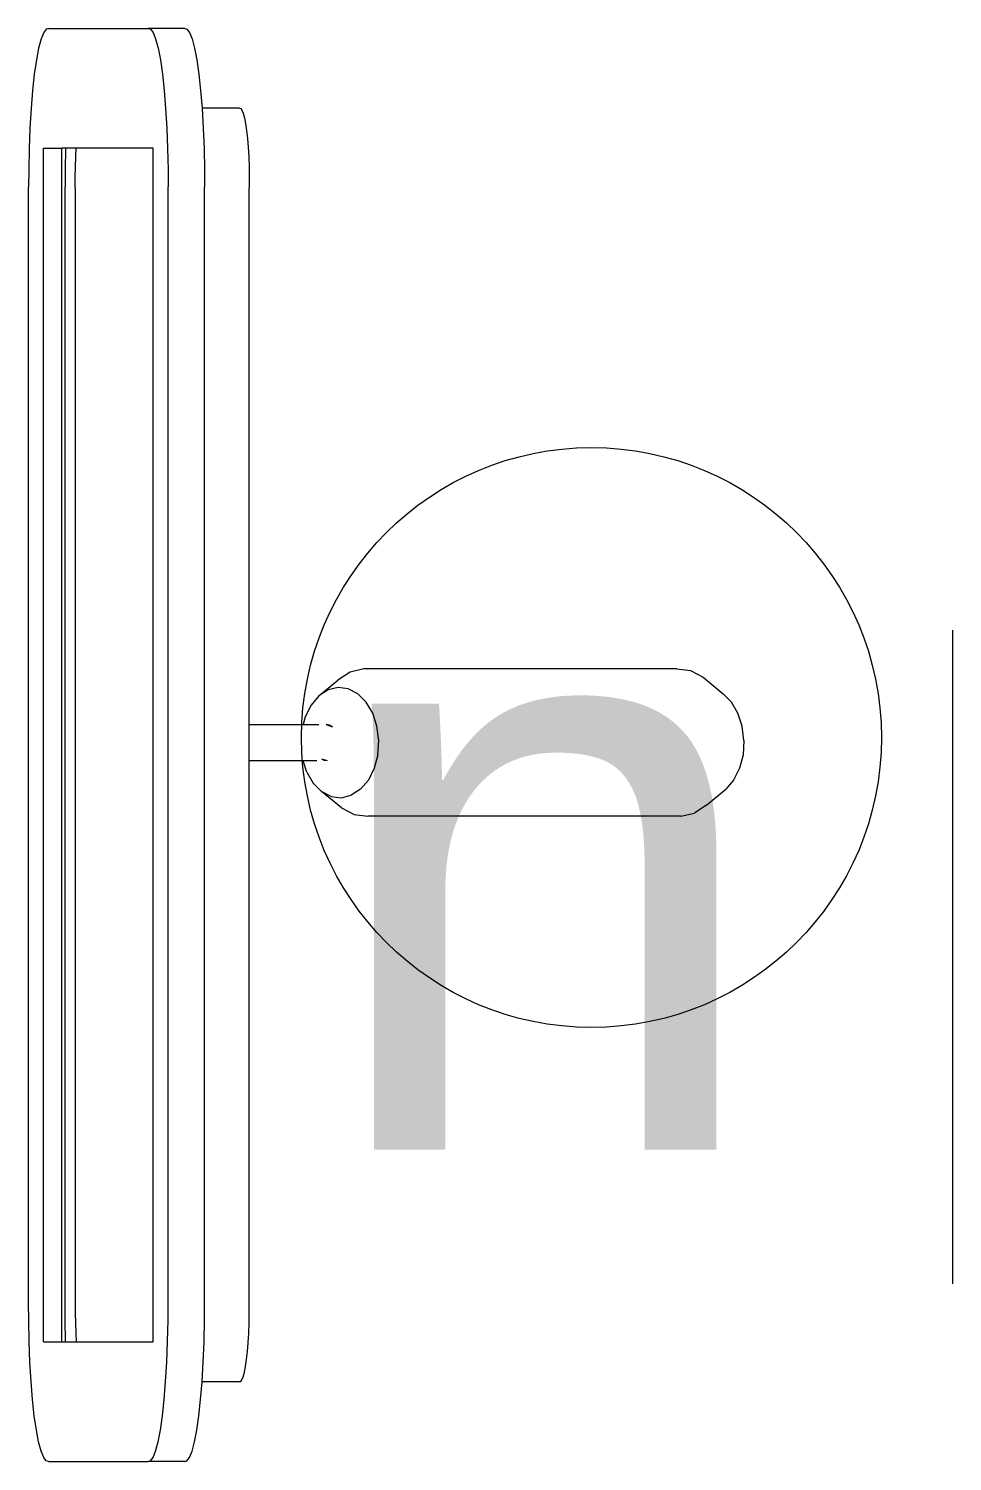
# Model space of a CAD drawing. Header units: metres. Extents: x -17 to 101, y 0 to 79.
# Drawn here: x 10.9628 to 11.2808, y 23.8069 to 24.3001 of the extents above; entities that cross this region are included whole.
import ezdxf

# ---------------------------------------------------------------- set-up
doc = ezdxf.new("R2010")
doc.units = ezdxf.units.M
doc.layers.add('ALUMBRADO', color=1, linetype='Continuous', lineweight=30)
doc.layers.add('Cotas varias El', color=253, linetype='Continuous', lineweight=13)
doc.styles.get("Standard").update_dxf_attribs({"font": 'arial.ttf'})

msp = doc.modelspace()

# ---------------------------------------------------------------- linework, layer by layer
at = {"layer": 'Cotas varias El'}
for p, q in [((10.96709, 24.29656), (10.96624, 24.29341)), ((10.96798, 24.29876), (10.96709, 24.29656)), ((10.96889, 24.29996), (10.96798, 24.29876)), ((10.96962, 24.30009), (10.96889, 24.29996)), ((10.96962, 24.30009), (11.00398, 24.30009)), ((11.01654, 24.30009), (11.00398, 24.30009)), ((11.00398, 24.30009), (11.00471, 24.29996)), ((11.00471, 24.29996), (11.00563, 24.29876)), ((11.00563, 24.29876), (11.00652, 24.29656)), ((11.00652, 24.29656), (11.00736, 24.29341)), ((11.01654, 24.30009), (11.01727, 24.29996)), ((11.01727, 24.29996), (11.01819, 24.29876)), ((11.01819, 24.29876), (11.01908, 24.29656)), ((11.01908, 24.29656), (11.01992, 24.29341)), ((10.96624, 24.29341), (10.96546, 24.28935)), ((11.00736, 24.29341), (11.00814, 24.28935)), ((11.01992, 24.29341), (11.0207, 24.28935)), ((10.96546, 24.28935), (10.96476, 24.28446)), ((11.00814, 24.28935), (11.00884, 24.28446)), ((11.0207, 24.28935), (11.0214, 24.28446)), ((10.96476, 24.28446), (10.96415, 24.27885)), ((11.00884, 24.28446), (11.00945, 24.27885)), ((11.0214, 24.28446), (11.02201, 24.27885)), ((10.96415, 24.27885), (10.96364, 24.27262)), ((11.00945, 24.27885), (11.00996, 24.27262)), ((11.02201, 24.27885), (11.02251, 24.27269)), ((10.96364, 24.27262), (10.96325, 24.26588)), ((11.00996, 24.27262), (11.01036, 24.26588)), ((11.03534, 24.27269), (11.02251, 24.27269)), ((11.02251, 24.27269), (11.02252, 24.27262)), ((11.02252, 24.27262), (11.02291, 24.26588)), ((11.03534, 24.27269), (11.03579, 24.2726)), ((11.03579, 24.2726), (11.03624, 24.27202)), ((11.03624, 24.27202), (11.03667, 24.27095)), ((11.03667, 24.27095), (11.03708, 24.26941)), ((11.03708, 24.26941), (11.03746, 24.26742)), ((11.03746, 24.26742), (11.03781, 24.26504)), ((10.96325, 24.26588), (10.96297, 24.25878)), ((11.01036, 24.26588), (11.01063, 24.25878)), ((11.02291, 24.26588), (11.02319, 24.25878)), ((11.03781, 24.26504), (11.0381, 24.2623)), ((11.0381, 24.2623), (11.03835, 24.25926)), ((10.96297, 24.25878), (10.96282, 24.25143)), ((10.96795, 23.84796), (10.96795, 24.25898)), ((10.96795, 24.25898), (10.97423, 24.25898)), ((10.97423, 23.84796), (10.97423, 24.25898)), ((10.97554, 24.25898), (10.97423, 24.25898)), ((10.97553, 24.25878), (10.97538, 24.25143)), ((10.97554, 24.25898), (10.97553, 24.25878)), ((10.97919, 24.25898), (10.97554, 24.25898)), ((10.97901, 24.25597), (10.97919, 24.25898)), ((11.00566, 24.25898), (10.97919, 24.25898)), ((11.00566, 23.84796), (11.00566, 24.25898)), ((11.01063, 24.25878), (11.01078, 24.25143)), ((11.02319, 24.25878), (11.02334, 24.25143)), ((11.03835, 24.25926), (11.03855, 24.25597)), ((10.9788, 24.24891), (10.97888, 24.2525)), ((10.97888, 24.2525), (10.97901, 24.25597)), ((11.03855, 24.25597), (11.03868, 24.2525)), ((11.03868, 24.2525), (11.03875, 24.24891)), ((10.96282, 24.25143), (10.96281, 24.24559)), ((10.97538, 24.25143), (10.97536, 24.24559)), ((10.97879, 24.24528), (10.9788, 24.24891)), ((11.01078, 24.25143), (11.0108, 24.24559)), ((11.02334, 24.25143), (11.02336, 24.24559)), ((11.03875, 24.24891), (11.03876, 24.24528)), ((10.96281, 23.86135), (10.96281, 24.24559)), ((10.97536, 23.86135), (10.97536, 24.24559)), ((10.97879, 24.24528), (10.97879, 23.86166)), ((11.0108, 23.86135), (11.0108, 24.24559)), ((11.02336, 23.86135), (11.02336, 24.24559)), ((11.03876, 24.06058), (11.03876, 24.24528)), ((11.07815, 24.07968), (11.07353, 24.07855)), ((11.18592, 24.07968), (11.07815, 24.07968)), ((11.18592, 24.07968), (11.19059, 24.07907)), ((11.06271, 24.07036), (11.06928, 24.07577)), ((11.07353, 24.07855), (11.06928, 24.07577)), ((11.19059, 24.07907), (11.19498, 24.07678)), ((11.19498, 24.07678), (11.20186, 24.07111)), ((11.06271, 24.07036), (11.06002, 24.06718)), ((11.0659, 24.07243), (11.06271, 24.07036)), ((11.06935, 24.07328), (11.0659, 24.07243)), ((11.07284, 24.07283), (11.06935, 24.07328)), ((11.07613, 24.07111), (11.07284, 24.07283)), ((11.079, 24.06825), (11.07613, 24.07111)), ((11.20472, 24.06825), (11.20186, 24.07111)), ((11.06002, 24.06718), (11.058, 24.06313)), ((11.08124, 24.06444), (11.079, 24.06825)), ((11.20697, 24.06444), (11.20472, 24.06825)), ((11.03876, 24.06058), (11.05556, 24.06058)), ((11.03876, 24.04798), (11.03876, 24.06058)), ((11.05556, 24.06058), (11.05733, 24.06058)), ((11.058, 24.06313), (11.05733, 24.06058)), ((11.05733, 24.06058), (11.06273, 24.06058)), ((11.06522, 24.06048), (11.06743, 24.05977)), ((11.06636, 24.06033), (11.06522, 24.06048)), ((11.06743, 24.05977), (11.06636, 24.06033)), ((11.08271, 24.05994), (11.08124, 24.06444)), ((11.08331, 24.05505), (11.08271, 24.05994)), ((11.20844, 24.05994), (11.20697, 24.06444)), ((11.20903, 24.05505), (11.20844, 24.05994)), ((11.08299, 24.05011), (11.08331, 24.05505)), ((11.20903, 24.05505), (11.20871, 24.05011)), ((11.08299, 24.05011), (11.08178, 24.04546)), ((11.20871, 24.05011), (11.2075, 24.04546)), ((11.05574, 24.04798), (11.03876, 24.04798)), ((11.03876, 23.86166), (11.03876, 24.04798)), ((11.05728, 24.04798), (11.05574, 24.04798)), ((11.05853, 24.04415), (11.05728, 24.04798)), ((11.06196, 24.04798), (11.05728, 24.04798)), ((11.0636, 24.0487), (11.06443, 24.04826)), ((11.06365, 24.04873), (11.06557, 24.04812)), ((11.06443, 24.04826), (11.06557, 24.04812)), ((11.08178, 24.04546), (11.07975, 24.04141)), ((11.2075, 24.04546), (11.20548, 24.04141)), ((11.05853, 24.04415), (11.06077, 24.04034)), ((11.06364, 24.03748), (11.06077, 24.04034)), ((11.07975, 24.04141), (11.07706, 24.03824)), ((11.20548, 24.04141), (11.20278, 24.03824)), ((11.07051, 24.03181), (11.06364, 24.03748)), ((11.06693, 24.03577), (11.06364, 24.03748)), ((11.06693, 24.03577), (11.07042, 24.03532)), ((11.07042, 24.03532), (11.07387, 24.03616)), ((11.07706, 24.03824), (11.07387, 24.03616)), ((11.19622, 24.03282), (11.20278, 24.03824)), ((11.07051, 24.03181), (11.07491, 24.02952)), ((11.18734, 24.02892), (11.19196, 24.03004)), ((11.19622, 24.03282), (11.19196, 24.03004)), ((11.07491, 24.02952), (11.07958, 24.02892)), ((11.18734, 24.02892), (11.07958, 24.02892)), ((10.96282, 23.85551), (10.96281, 23.86135)), ((10.97538, 23.85551), (10.97536, 23.86135)), ((10.97879, 23.86166), (10.9788, 23.85803)), ((10.9788, 23.85803), (10.97888, 23.85445)), ((11.01078, 23.85551), (11.0108, 23.86135)), ((11.02334, 23.85551), (11.02336, 23.86135)), ((11.03868, 23.85445), (11.03875, 23.85803)), ((11.03875, 23.85803), (11.03876, 23.86166)), ((10.96297, 23.84817), (10.96282, 23.85551)), ((10.97553, 23.84817), (10.97538, 23.85551)), ((10.97888, 23.85445), (10.97901, 23.85098)), ((11.01063, 23.84817), (11.01078, 23.85551)), ((11.02319, 23.84817), (11.02334, 23.85551)), ((11.03855, 23.85098), (11.03868, 23.85445)), ((10.96325, 23.84106), (10.96297, 23.84817)), ((10.96795, 23.84796), (10.97423, 23.84796)), ((10.97423, 23.84796), (10.97554, 23.84796)), ((10.97554, 23.84796), (10.97553, 23.84817)), ((10.97554, 23.84796), (10.97919, 23.84796)), ((10.97901, 23.85098), (10.97919, 23.84796)), ((10.97919, 23.84796), (11.00566, 23.84796)), ((11.01036, 23.84106), (11.01063, 23.84817)), ((11.02291, 23.84106), (11.02319, 23.84817)), ((11.0381, 23.84465), (11.03835, 23.84769)), ((11.03835, 23.84769), (11.03855, 23.85098)), ((11.03781, 23.84191), (11.0381, 23.84465)), ((10.96364, 23.83433), (10.96325, 23.84106)), ((11.00996, 23.83433), (11.01036, 23.84106)), ((11.02252, 23.83433), (11.02291, 23.84106)), ((11.03708, 23.83754), (11.03746, 23.83952)), ((11.03746, 23.83952), (11.03781, 23.84191)), ((10.96415, 23.8281), (10.96364, 23.83433)), ((11.00945, 23.8281), (11.00996, 23.83433)), ((11.02201, 23.8281), (11.02251, 23.83426)), ((11.02251, 23.83426), (11.02252, 23.83433)), ((11.03534, 23.83426), (11.02251, 23.83426)), ((11.03534, 23.83426), (11.03579, 23.83434)), ((11.03579, 23.83434), (11.03624, 23.83493)), ((11.03624, 23.83493), (11.03667, 23.836)), ((11.03667, 23.836), (11.03708, 23.83754)), ((10.96476, 23.82248), (10.96415, 23.8281)), ((11.00884, 23.82248), (11.00945, 23.8281)), ((11.0214, 23.82248), (11.02201, 23.8281)), ((10.96546, 23.8176), (10.96476, 23.82248)), ((11.00814, 23.8176), (11.00884, 23.82248)), ((11.0207, 23.8176), (11.0214, 23.82248)), ((10.96624, 23.81354), (10.96546, 23.8176)), ((10.96709, 23.81038), (10.96624, 23.81354)), ((11.00652, 23.81038), (11.00736, 23.81354)), ((11.00736, 23.81354), (11.00814, 23.8176)), ((11.01908, 23.81038), (11.01992, 23.81354)), ((11.01992, 23.81354), (11.0207, 23.8176)), ((10.96798, 23.80819), (10.96709, 23.81038)), ((10.96889, 23.80699), (10.96798, 23.80819)), ((11.00471, 23.80699), (11.00563, 23.80819)), ((11.00563, 23.80819), (11.00652, 23.81038)), ((11.01727, 23.80699), (11.01819, 23.80819)), ((11.01819, 23.80819), (11.01908, 23.81038)), ((10.96962, 23.80686), (10.96889, 23.80699)), ((10.96962, 23.80686), (11.00398, 23.80686)), ((11.00398, 23.80686), (11.00471, 23.80699)), ((11.01654, 23.80686), (11.00398, 23.80686)), ((11.01654, 23.80686), (11.01727, 23.80699))]:
    msp.add_line(p, q, dxfattribs=at)
at = {"layer": 'Cotas varias El', "linetype": 'ByBlock'}
msp.add_line((11.28076, 24.09299), (11.28076, 23.86799), dxfattribs=at)
at = {"layer": 'Cotas varias El'}
msp.add_circle((11.15654, 24.05604), 0.09982, dxfattribs=at)

# ---------------------------------------------------------------- texts
at = {"layer": 'ALUMBRADO', "color": 102, "lineweight": 25}
msp.add_text('n', height=0.2, rotation=0.0215, dxfattribs=at).set_placement((11.06234, 23.91411, 6632.0928))

doc.saveas('drawing.dxf')
